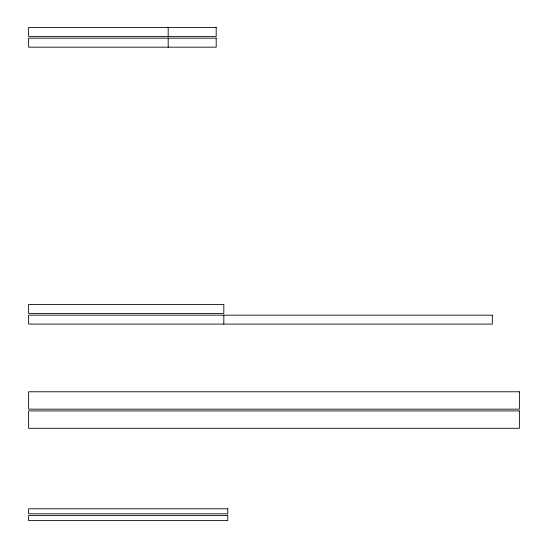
<?xml version="1.0" encoding="UTF-8"?>
<svg xmlns="http://www.w3.org/2000/svg" width="548" height="548" viewBox="0 0 548 548"><rect width="100%" height="100%" fill="white"/><g stroke="black" fill="none" stroke-linecap="round" stroke-linejoin="round"><path stroke-width="0.82" d="M223.824 315.162L223.824 324.094M168.188 27.4L168.188 36.408M168.188 38.168L168.188 47.176M216.193 27.4L28.626 27.4L28.626 36.408L216.193 36.408L216.193 27.4M216.193 38.168L28.626 38.168L28.626 47.176L216.193 47.176L216.193 38.168M223.824 304.469L28.626 304.469L28.626 313.401L223.824 313.401L223.824 304.469M492.323 315.162L28.626 315.162L28.626 324.094L492.323 324.094L492.323 315.162M519.374 391.779L28.626 391.779L28.626 409.157L519.374 409.157L519.374 391.779M519.374 410.918L28.626 410.918L28.626 428.296L519.374 428.296L519.374 410.918M227.756 508.791L28.626 508.791L28.626 513.819L227.756 513.819L227.756 508.791M227.756 515.579L28.626 515.579L28.626 520.6L227.756 520.6L227.756 515.579"/></g></svg>
